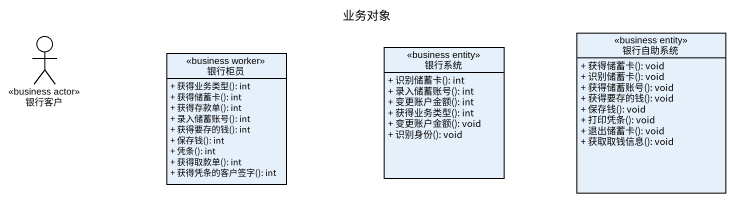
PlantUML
@startuml
title 业务对象
allowmixing
hide circle
hide empty members
skinparam classAttributeIconSize 0
actor 银行客户 <<business actor>>
class 银行自助系统 <<business entity>> {
  + 获得储蓄卡(): void
  + 识别储蓄卡(): void
  + 获得储蓄账号(): void
  + 获得要存的钱(): void
  + 保存钱(): void
  + 打印凭条(): void
  + 退出储蓄卡(): void
  + 获取取钱信息(): void
}
class 银行柜员 <<business worker>> {
  + 获得业务类型(): int
  + 获得储蓄卡(): int
  + 获得存款单(): int
  + 录入储蓄账号(): int
  + 获得要存的钱(): int
  + 保存钱(): int
  + 凭条(): int
  + 获得取款单(): int
  + 获得凭条的客户签字(): int
}
class 银行系统 <<business entity>> {
  + 识别储蓄卡(): int
  + 录入储蓄账号(): int
  + 变更账户金额(): int
  + 获得业务类型(): int
  + 变更账户金额(): void
  + 识别身份(): void
}
@enduml
